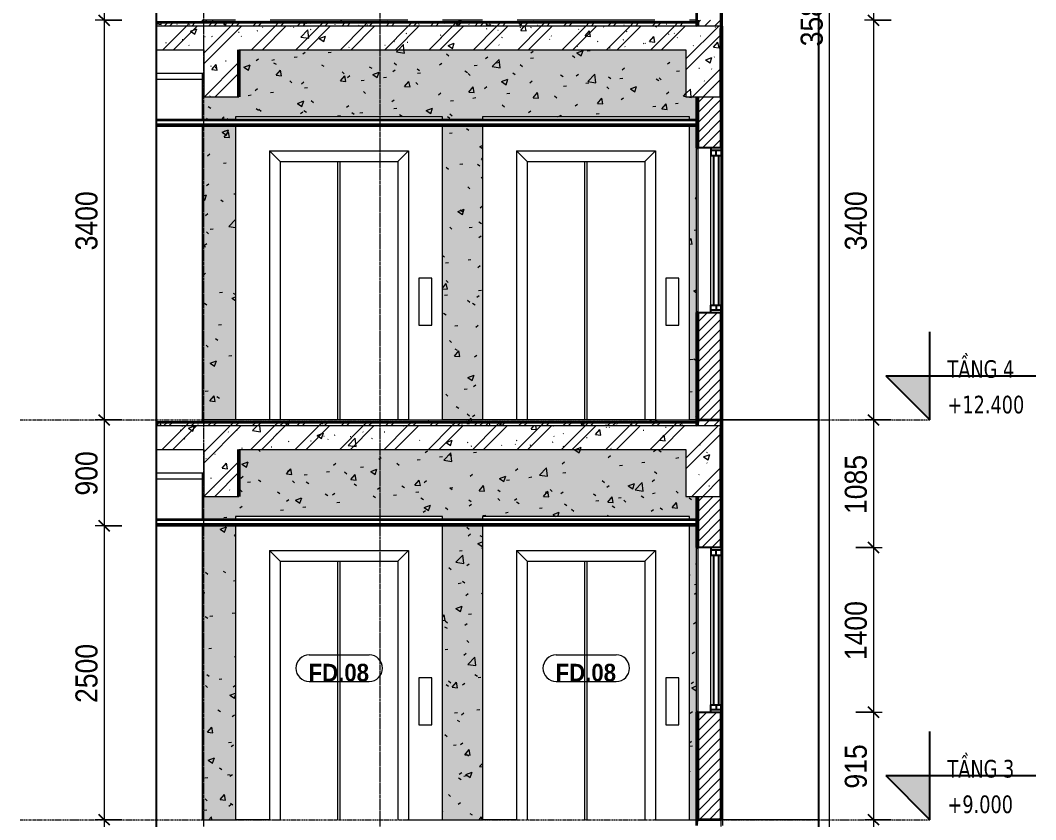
# Model space of a CAD drawing. Header units: millimetres. Extents: x 41641 to 74043, y -6777 to 34550.
# Drawn here: x 64565 to 73197, y 9000 to 15800 of the extents above; entities that cross this region are included whole.
import ezdxf

# ---------------------------------------------------------------- set-up
doc = ezdxf.new("R2010")
doc.units = ezdxf.units.MM
for name, pattern in [('Centre', [31.75, 6.35, -4.7625, 15.875, -4.7625]), ('Grid Line', [22.225, 12.7, -3.175, 3.175, -3.175]), ('Hidden', [7.14375, 4.7625, -2.38125])]:
    doc.linetypes.add(name, pattern=pattern)
for name, color, linetype, lineweight in [('0-2', 50, 'Continuous', 5), ('A-ANNO-DIMS', 211, 'Continuous', 9), ('A-ANNO-DIMS-75', 211, 'Continuous', 9), ('A-CLNG-2', 7, 'Continuous', 35), ('A-CLNG-FNSH-1', 250, 'Continuous', 18), ('A-CLNG-PATT', 13, 'Continuous', 18), ('A-DETL-GENF', 92, 'Continuous', 18), ('A-DETL-GENF-1', 9, 'Continuous', 18), ('A-DETL-GENF-3', 92, 'Hidden', 25), ('A-DETL-THIN', 151, 'Continuous', 18), ('A-DOOR', 31, 'Continuous', 18), ('A-DOOR-IDEN', 31, 'Continuous', 9), ('A-FLOR-FNSH-1', 7, 'Continuous', 35), ('A-FLOR-LEVL', 51, 'Continuous', 9), ('A-FLOR-LEVL-1', 51, 'Continuous', 25), ('A-FLOR-LEVL-2', 51, 'Centre', 9), ('A-FLOR-PATT-3', 8, 'Continuous', 18), ('A-GLAZ', 151, 'Continuous', 18), ('A-GLAZ-1', 151, 'Continuous', 25), ('A-WALL', 113, 'Continuous', 18), ('A-WALL-1', 7, 'Continuous', 35), ('A-WALL-FNSH-1', 250, 'Continuous', 18), ('A-WALL-PATT', 111, 'Continuous', 18), ('I-WALL', 2, 'Continuous', 18), ('S-BEAM-2', 250, 'Continuous', 18), ('S-BEAM-3', 10, 'Continuous', 50), ('S-GRID-1', 1, 'Grid Line', 9)]:
    doc.layers.add(name, color=color, linetype=linetype, lineweight=lineweight)
doc.styles.add('Arial_B', font='arialbd.ttf', dxfattribs={"width": 0.9, "height": 150})
doc.styles.add('Tahoma_B', font='tahomabd.ttf', dxfattribs={"width": 0.85, "height": 150})
doc.styles.add('UTM Avo', font='', dxfattribs={"width": 0.9, "height": 187.5})
doc.styles.get('UTM Avo').set_extended_font_data('UTM Avo')
doc.dimstyles.new('1_Dim_chi_tiet_2_5', dxfattribs={"dimscale": 304.8, "dimtxt": 187.368928, "dimasz": 0.295276, "dimexe": 0.246063, "dimexo": 0.0625, "dimgap": 0.024606, "dimtad": 1, "dimdec": 0, "dimrnd": 5, "dimzin": 0, "dimdsep": 46, "dimtxsty": 'UTM Avo', "dimblk1": 'OBLIQUE', "dimblk2": 'OBLIQUE', "dimsah": 1, "dimcen": 0.09, "dimdle": 0.246063, "dimazin": 0, "dimtfac": 1, "dimtdec": 4, "dimtix": 1, "dimtmove": 0, "dimatfit": 3, "dimfxl": 0.492126, "dimfxlon": 1, "dimtvp": 1, "dimtolj": 1, "dimtzin": 0, "dimarcsym": 2})
pattern_1 = [(45, (67953.896, 0), (-42.4264, 42.4264), [])]
pattern_2 = [(0, (67953.9, 0), (609.6, 152.4), [25.146, -432.054, 25.146, -432.054, -2438.4]), (0, (67953.9, 0), (609.6, 152.4), [-914.4, 25.146, -889.254, 25.146, -432.054, -1066.8]), (0, (67953.9, 0), (609.6, 152.4), [-2286, 25.146, -279.654, 25.146, -736.854]), (120, (68182.5, 76.2), (-436.7823, 451.7291), [25.146, -432.054, 25.146, -432.054, -2438.4]), (120, (68182.5, 76.2), (-436.7823, 451.7291), [-914.4, 25.146, -889.254, 25.146, -432.054, -1066.8]), (120, (68182.5, 76.2), (-436.7823, 451.7291), [-2286, 25.146, -279.654, 25.146, -736.854]), (240, (68258.7, 381), (-172.8177, -604.1291), [25.146, -432.054, 25.146, -432.054, -2438.4]), (240, (68258.7, 381), (-172.8177, -604.1291), [-914.4, 25.146, -889.254, 25.146, -432.054, -1066.8]), (240, (68258.7, 381), (-172.8177, -604.1291), [-2286, 25.146, -279.654, 25.146, -736.854])]
pattern_3 = [(45, (67953.896, 0), (-39.77476, 39.77476), [])]
pattern_4 = [(50, (67953.9, 0), (546.553, -47.817), [57.15, -628.65]), (355, (67953.9, 0), (-105.728, 573.17), [45.72, -502.92]), (100.451, (67999.44, -4), (440.828, 525.35), [48.57, -534.27]), (46.184, (67953.9, 152.4), (813.237, -126.128), [85.725, -942.975]), (96.636, (68021.7, 141.9), (712.207, 742.283), [72.855, -801.405]), (351.184, (67953.9, 152.4), (712.215, 742.276), [68.58, -754.38]), (21, (68030.1, 114.3), (454.843, -306.796), [57.15, -628.65]), (326, (68030.1, 114.3), (185.406, 552.564), [45.72, -502.92]), (71.451, (68068, 88.73), (640.251, 245.764), [48.57, -534.27]), (37.5, (67953.9, 0), (9.2664, 253.665), [25.146, -471.678, 25.146, -485.394, -504.825]), (37.5, (67953.9, 0), (9.2664, 253.665), [-1007.364, 25.146, -479.679]), (7.5, (67953.9, 0), (200.4594, 300.5414), [25.146, -265.938, 25.146, -460.248, -192.405]), (7.5, (67953.9, 0), (200.4594, 300.5414), [-776.478, 25.146, -167.259]), (327.5, (67783.97, 0), (406.7728, -17.1864), [25.146, -165.354, 25.146, -569.214, -788.67]), (327.5, (67783.97, 0), (406.7728, -17.1864), [-784.86, 25.146, -763.524]), (317.5, (67707.77, 0), (444.388, 76.28), [25.146, -222.504, 25.146, -369.57, -560.07]), (317.5, (67707.77, 0), (444.388, 76.28), [-642.366, 25.146, -534.924])]
pattern_5 = [(37.5, (67953.896, 0), (-2.40047, 73.41204), [2.515, -55.397, 2.515, -62.255, -61.913]), (37.5, (67953.896, 0), (-2.40047, 73.41204), [-122.682, 2.515, -59.398]), (7.5, (67953.9, 0), (67.42816, 107.524), [2.515, -28.727, 2.515, -49.682, -20.003]), (7.5, (67953.9, 0), (67.42816, 107.524), [-83.439, 2.515, -17.488]), (327.5, (67907.03, 0), (118.6493, 0.21553), [2.515, -16.535, 2.515, -66.065, -89.535]), (327.5, (67907.03, 0), (118.6493, 0.21553), [-87.63, 2.515, -87.02]), (317.5, (67907.03, 0), (114.5339, 33.4393), [2.515, -7.01, 2.515, -42.443, -51.435]), (317.5, (67907.03, 0), (114.5339, 33.4393), [-54.483, 2.515, -48.92])]
pattern_6 = [(50, (67953.9, 0), (273.276, -23.909), [28.575, -314.325]), (355, (67953.9, 0), (-52.8646, 286.585), [22.86, -251.46]), (100.451, (67976.67, -2), (220.414, 262.6745), [24.285, -267.135]), (46.184, (67953.9, 76.2), (406.619, -63.0646), [42.862, -471.487]), (96.636, (67987.8, 70.94), (356.104, 371.141), [36.428, -400.703]), (351.184, (67953.9, 76.2), (356.107, 371.138), [34.29, -377.19]), (21, (67992, 57.15), (227.4212, -153.3982), [28.575, -314.325]), (326, (67992, 57.15), (92.7027, 276.282), [22.86, -251.46]), (71.451, (68010.95, 44.37), (320.1254, 122.8816), [24.285, -267.135]), (37.5, (67953.9, 0), (4.6325, 126.8326), [2.515, -245.897, 2.515, -252.755, -252.413]), (37.5, (67953.9, 0), (4.6325, 126.8326), [-503.682, 2.515, -249.898]), (7.5, (67953.9, 0), (100.2292, 150.2711), [2.515, -143.027, 2.515, -240.182, -96.203]), (7.5, (67953.9, 0), (100.2292, 150.2711), [-388.239, 2.515, -93.688]), (327.5, (67868.93, 0), (203.38684, -8.5935), [2.515, -92.735, 2.515, -294.665, -394.335]), (327.5, (67868.93, 0), (203.38684, -8.5935), [-392.43, 2.515, -391.82]), (317.5, (67830.83, 0), (222.1944, 38.1398), [2.515, -121.31, 2.515, -194.843, -280.035]), (317.5, (67830.83, 0), (222.1944, 38.1398), [-321.183, 2.515, -277.52]), (45, (67953.9, 0), (-94.2927, 94.2927), []), (45, (67953.9, 142.88), (-94.2927, 94.2927), [])]
pattern_7 = [(50, (67953.9, 0), (546.553, -47.817), [57.15, -628.65]), (355, (67953.9, 0), (-105.728, 573.17), [45.72, -502.92]), (100.451, (67999.44, -4), (440.828, 525.35), [48.57, -534.27]), (46.184, (67953.9, 152.4), (813.237, -126.128), [85.725, -942.975]), (96.636, (68021.7, 141.9), (712.207, 742.283), [72.855, -801.405]), (351.184, (67953.9, 152.4), (712.215, 742.276), [68.58, -754.38]), (21, (68030.1, 114.3), (454.843, -306.796), [57.15, -628.65]), (326, (68030.1, 114.3), (185.406, 552.564), [45.72, -502.92]), (71.451, (68068, 88.73), (640.251, 245.764), [48.57, -534.27]), (37.5, (67953.9, 0), (9.2664, 253.665), [5.029, -491.795, 5.029, -505.511, -504.825]), (37.5, (67953.9, 0), (9.2664, 253.665), [-1007.364, 5.029, -499.796]), (7.5, (67953.9, 0), (200.4594, 300.5414), [5.029, -286.055, 5.029, -480.365, -192.405]), (7.5, (67953.9, 0), (200.4594, 300.5414), [-776.478, 5.029, -187.376]), (327.5, (67783.97, 0), (406.7728, -17.1864), [5.029, -185.471, 5.029, -589.331, -788.67]), (327.5, (67783.97, 0), (406.7728, -17.1864), [-784.86, 5.029, -783.641]), (317.5, (67707.77, 0), (444.388, 76.28), [5.029, -242.621, 5.029, -389.687, -560.07]), (317.5, (67707.77, 0), (444.388, 76.28), [-642.366, 5.029, -555.041]), (45, (67953.9, 0), (-188.5854, 188.5854), []), (45, (67953.9, 285.75), (-188.5854, 188.5854), [])]

# ---------------------------------------------------------------- blocks, each defined once
blk = doc.blocks.new('NCV_TKTC_KET CAU_rvt-2-TKCS_THANG MÁY TM1 - MẶT ĐỨNG')
at = {"layer": 'S-BEAM-2'}
for p, q in [((44052.6, 15350), (44452.6, 15350)), ((44052.6, 15300), (44442.6, 15300)), ((44052.6, 11950), (44452.6, 11950)), ((44052.6, 11900), (44442.6, 11900))]:
    blk.add_line(p, q, dxfattribs=at)
at = {"layer": 'S-BEAM-3'}
for p, q in [((48852.6, 15150), (48852.6, 15730)), ((44752.6, 15150), (44752.6, 15550)), ((48852.6, 11750), (48852.6, 12330)), ((44752.6, 11750), (44752.6, 12150))]:
    blk.add_line(p, q, dxfattribs=at)
blk = doc.blocks.new('1_FAMILY RVT - W01-WxH 1400x3200xmm-489780-TKCS_THANG MÁY TM1 - MẶT ĐỨNG')
at = {"layer": 'A-GLAZ'}
for p, q in [((48652.635618, 11314.4), (48652.635618, 9914.4)), ((48852.635618, 9914.4), (48852.635618, 11314.4)), ((48763.735618, 9977.9), (48763.735618, 11250.9)), ((48852.635618, 11250.9), (48852.635618, 9977.9))]:
    blk.add_line(p, q, dxfattribs=at)
at = {"layer": 'A-GLAZ-1'}
for p, q in [((48852.635618, 11314.4), (48652.635618, 11314.4)), ((48763.735618, 11314.4), (48763.735618, 11250.9)), ((48852.635618, 11314.4), (48852.635618, 11250.9)), ((48763.735618, 11295.35), (48852.635618, 11295.35)), ((48763.735618, 11250.9), (48852.635618, 11250.9)), ((48785.960618, 11250.9), (48785.960618, 9977.9)), ((48808.185618, 11250.9), (48808.185618, 11295.35)), ((48830.410618, 11250.9), (48830.410618, 9977.9)), ((48763.735618, 9914.4), (48763.735618, 9977.9)), ((48763.735618, 9977.9), (48852.635618, 9977.9)), ((48852.635618, 9933.45), (48763.735618, 9933.45)), ((48808.185618, 9977.9), (48808.185618, 9933.45)), ((48852.635618, 9914.4), (48852.635618, 9977.9)), ((48652.635618, 9914.4), (48852.635618, 9914.4))]:
    blk.add_line(p, q, dxfattribs=at)
blk = doc.blocks.new('Thang may HIEN - Dài x Rộng - 2000x2000-V13-TKCS_THANG MÁY TM1 - MẶT ĐỨNG')
at = {"layer": 'A-DOOR'}
for p, q in [((46822.6, 11580), (46822.6, 11550)), ((48582.6, 11580), (46822.6, 11580)), ((48582.6, 11550), (48582.6, 11580)), ((46822.6, 11500), (46822.6, 9000)), ((48582.6, 9000), (48582.6, 11500)), ((47202.6, 11200), (47112.6, 11290)), ((47112.6, 11290), (47112.6, 9000)), ((47112.6, 11290), (48292.6, 11290)), ((48292.6, 11290), (48202.6, 11200)), ((48292.6, 11290), (48292.6, 9000)), ((47202.6, 11200), (47202.6, 9000)), ((47202.6, 11200), (48202.6, 11200)), ((47692.6, 9000), (47692.6, 11200)), ((47712.6, 9000), (47712.6, 11200)), ((48202.6, 11200), (48202.6, 9000)), ((48492.6, 10205.9), (48382.6, 10205.9)), ((48382.6, 10205.9), (48382.6, 9805.9)), ((48492.6, 9805.9), (48492.6, 10205.9)), ((48382.6, 9805.9), (48492.6, 9805.9)), ((47112.6, 9000), (46822.6, 9000)), ((47117.6, 9000), (47112.6, 9000)), ((48292.6, 9000), (48287.6, 9000)), ((48292.6, 9000), (48582.6, 9000))]:
    blk.add_line(p, q, dxfattribs=at)
blk = doc.blocks.new('BORDER VIEW - BORDER VIEW-3767685-TKCS_THANG MÁY TM1 - MẶT ĐỨNG')
at = {"layer": 'A-DETL-GENF-3'}
for p, q in [((44052.6, -4350), (44052.6, 34271.6)), ((49678.2, 34271.6), (49678.2, -4350))]:
    blk.add_line(p, q, dxfattribs=at)
blk = doc.blocks.new('Level - CAO ĐỘ LEVEL-350587-TKCS_THANG MÁY TM1 - MẶT ĐỨNG')
at = {"layer": 'A-FLOR-LEVL'}
blk.add_hatch(color=256, dxfattribs=at).paths.add_polyline_path([(50625.7, 2575), (50625.7, 2200), (50250.7, 2575)])
at = {"layer": 'A-FLOR-LEVL-1'}
for p, q in [((50625.7, 2200), (50625.7, 2950)), ((50250.7, 2575), (50625.7, 2200)), ((50250.7, 2575), (51525.7, 2575))]:
    blk.add_line(p, q, dxfattribs=at)
blk = doc.blocks.new('STN_Door Tag - STN_Door Tag-1788670-TKCS_THANG MÁY TM1 - MẶT ĐỨNG')
at = {"layer": 'A-DOOR-IDEN'}
for p, q in [((47449.8, -597.9), (47959.9, -597.9)), ((47449.8, -824.3), (47959.9, -824.3))]:
    blk.add_line(p, q, dxfattribs=at)
for centre, start, end in [((47449.8, -711.1), 90, 270), ((47959.9, -711.1), 270, 90)]:
    blk.add_arc(centre, 113.2, start, end, dxfattribs=at)
blk = doc.blocks.new('DIMBLOCK32-TKCS_THANG MÁY TM1 - MẶT ĐỨNG')
at = {"layer": 'A-ANNO-DIMS-75'}
for p, q in [((65427.1, 19200), (65202.1, 19200)), ((65277.1, 19200), (65277.1, 15800)), ((65277.1, 19200), (65427.1, 19200)), ((65427.1, 15800), (65202.1, 15800)), ((65277.1, 15800), (65427.1, 15800))]:
    blk.add_line(p, q, dxfattribs=at)
at = {"layer": 'A-ANNO-DIMS-75', "lineweight": 25}
for p, q in [((65277.1, 19200), (65232.1, 19245)), ((65277.1, 19200), (65322.1, 19155)), ((65277.1, 15800), (65232.1, 15845)), ((65277.1, 15800), (65322.1, 15755))]:
    blk.add_line(p, q, dxfattribs=at)
at = {"layer": 'A-ANNO-DIMS-75', "color": 0, "insert": (65033.5, 17243.2), "char_height": 187.5, "width": 616.236, "attachment_point": 1, "rotation": 90, "line_spacing_factor": 1.110334, "style": 'UTM Avo'}
blk.add_mtext('3400', dxfattribs=at)
blk = doc.blocks.new('_Oblique')
at = {"color": 0, "linetype": 'ByBlock', "lineweight": -2}
blk.add_line((-0.5, -0.5), (0.5, 0.5), dxfattribs=at)
blk = doc.blocks.new('DIMBLOCK33-TKCS_THANG MÁY TM1 - MẶT ĐỨNG')
at = {"layer": 'A-ANNO-DIMS-75'}
for p, q in [((65427.1, 15800), (65202.1, 15800)), ((65277.1, 15800), (65277.1, 12400)), ((65277.1, 15800), (65427.1, 15800)), ((65427.1, 12400), (65202.1, 12400)), ((65277.1, 12400), (65427.1, 12400))]:
    blk.add_line(p, q, dxfattribs=at)
at = {"layer": 'A-ANNO-DIMS-75', "lineweight": 25}
for p, q in [((65277.1, 15800), (65232.1, 15845)), ((65277.1, 15800), (65322.1, 15755)), ((65277.1, 12400), (65232.1, 12445)), ((65277.1, 12400), (65322.1, 12355))]:
    blk.add_line(p, q, dxfattribs=at)
at = {"layer": 'A-ANNO-DIMS-75', "color": 0, "insert": (65033.5, 13843.2), "char_height": 187.5, "width": 616.236, "attachment_point": 1, "rotation": 90, "line_spacing_factor": 1.110334, "style": 'UTM Avo'}
blk.add_mtext('3400', dxfattribs=at)
blk = doc.blocks.new('DIMBLOCK34-TKCS_THANG MÁY TM1 - MẶT ĐỨNG')
at = {"layer": 'A-ANNO-DIMS-75', "lineweight": 25}
for p, q in [((65277.1, 12400), (65232.1, 12445)), ((65277.1, 12400), (65322.1, 12355)), ((65277.1, 11500), (65232.1, 11545)), ((65277.1, 11500), (65322.1, 11455))]:
    blk.add_line(p, q, dxfattribs=at)
at = {"layer": 'A-ANNO-DIMS-75'}
for p, q in [((65427.1, 12400), (65202.1, 12400)), ((65277.1, 12400), (65277.1, 11500)), ((65277.1, 12400), (65427.1, 12400)), ((65427.1, 11500), (65202.1, 11500)), ((65277.1, 11500), (65427.1, 11500))]:
    blk.add_line(p, q, dxfattribs=at)
at = {"layer": 'A-ANNO-DIMS-75', "color": 0, "insert": (65033.5, 11757.4), "char_height": 187.5, "width": 462.177, "attachment_point": 1, "rotation": 90, "line_spacing_factor": 1.110334, "style": 'UTM Avo'}
blk.add_mtext('900', dxfattribs=at)
blk = doc.blocks.new('DIMBLOCK35-TKCS_THANG MÁY TM1 - MẶT ĐỨNG')
at = {"layer": 'A-ANNO-DIMS-75'}
for p, q in [((65427.1, 11500), (65202.1, 11500)), ((65277.1, 11500), (65277.1, 9000)), ((65277.1, 11500), (65427.1, 11500)), ((65427.1, 9000), (65202.1, 9000)), ((65277.1, 9000), (65427.1, 9000))]:
    blk.add_line(p, q, dxfattribs=at)
at = {"layer": 'A-ANNO-DIMS-75', "lineweight": 25}
for p, q in [((65277.1, 11500), (65232.1, 11545)), ((65277.1, 11500), (65322.1, 11455)), ((65277.1, 9000), (65232.1, 9045)), ((65277.1, 9000), (65322.1, 8955))]:
    blk.add_line(p, q, dxfattribs=at)
at = {"layer": 'A-ANNO-DIMS-75', "color": 0, "insert": (65033.5, 9993.2), "char_height": 187.5, "width": 616.236, "attachment_point": 1, "rotation": 90, "line_spacing_factor": 1.110334, "style": 'UTM Avo'}
blk.add_mtext('2500', dxfattribs=at)
blk = doc.blocks.new('DIMBLOCK36-TKCS_THANG MÁY TM1 - MẶT ĐỨNG')
at = {"layer": 'A-ANNO-DIMS-75'}
for p, q in [((65427.1, 9000), (65202.1, 9000)), ((65277.1, 9000), (65277.1, 8100)), ((65277.1, 9000), (65427.1, 9000)), ((65427.1, 8100), (65202.1, 8100)), ((65277.1, 8100), (65427.1, 8100))]:
    blk.add_line(p, q, dxfattribs=at)
at = {"layer": 'A-ANNO-DIMS-75', "lineweight": 25}
for p, q in [((65277.1, 9000), (65232.1, 9045)), ((65277.1, 9000), (65322.1, 8955)), ((65277.1, 8100), (65232.1, 8145)), ((65277.1, 8100), (65322.1, 8055))]:
    blk.add_line(p, q, dxfattribs=at)
at = {"layer": 'A-ANNO-DIMS-75', "color": 0, "insert": (65033.5, 8357.4), "char_height": 187.5, "width": 462.177, "attachment_point": 1, "rotation": 90, "line_spacing_factor": 1.110334, "style": 'UTM Avo'}
blk.add_mtext('900', dxfattribs=at)
blk = doc.blocks.new('DIMBLOCK47-TKCS_THANG MÁY TM1 - MẶT ĐỨNG')
at = {"layer": 'A-ANNO-DIMS-75'}
for p, q in [((71967.6, 19200), (71742.6, 19200)), ((71817.6, 19200), (71817.6, 15800)), ((71817.6, 19200), (71967.6, 19200)), ((71967.6, 15800), (71742.6, 15800)), ((71817.6, 15800), (71967.6, 15800))]:
    blk.add_line(p, q, dxfattribs=at)
at = {"layer": 'A-ANNO-DIMS-75', "lineweight": 25}
for p, q in [((71817.6, 19200), (71772.6, 19245)), ((71817.6, 19200), (71862.6, 19155)), ((71817.6, 15800), (71772.6, 15845)), ((71817.6, 15800), (71862.6, 15755))]:
    blk.add_line(p, q, dxfattribs=at)
at = {"layer": 'A-ANNO-DIMS-75', "color": 0, "insert": (71574, 17243.2), "char_height": 187.5, "width": 616.236, "attachment_point": 1, "rotation": 90, "line_spacing_factor": 1.110334, "style": 'UTM Avo'}
blk.add_mtext('3400', dxfattribs=at)
blk = doc.blocks.new('DIMBLOCK48-TKCS_THANG MÁY TM1 - MẶT ĐỨNG')
at = {"layer": 'A-ANNO-DIMS-75'}
for p, q in [((71967.6, 15800), (71742.6, 15800)), ((71817.6, 15800), (71817.6, 12400)), ((71817.6, 15800), (71967.6, 15800)), ((71967.6, 12400), (71742.6, 12400)), ((71817.6, 12400), (71967.6, 12400))]:
    blk.add_line(p, q, dxfattribs=at)
at = {"layer": 'A-ANNO-DIMS-75', "lineweight": 25}
for p, q in [((71817.6, 15800), (71772.6, 15845)), ((71817.6, 15800), (71862.6, 15755)), ((71817.6, 12400), (71772.6, 12445)), ((71817.6, 12400), (71862.6, 12355))]:
    blk.add_line(p, q, dxfattribs=at)
at = {"layer": 'A-ANNO-DIMS-75', "color": 0, "insert": (71574, 13843.2), "char_height": 187.5, "width": 616.236, "attachment_point": 1, "rotation": 90, "line_spacing_factor": 1.110334, "style": 'UTM Avo'}
blk.add_mtext('3400', dxfattribs=at)
blk = doc.blocks.new('DIMBLOCK49-TKCS_THANG MÁY TM1 - MẶT ĐỨNG')
at = {"layer": 'A-ANNO-DIMS-75', "lineweight": 25}
for p, q in [((71817.6, 12400), (71772.6, 12445)), ((71817.6, 12400), (71862.6, 12355)), ((71817.6, 11314.4), (71772.6, 11359.4)), ((71817.6, 11314.4), (71862.6, 11269.4))]:
    blk.add_line(p, q, dxfattribs=at)
at = {"layer": 'A-ANNO-DIMS-75'}
for p, q in [((71967.6, 12400), (71742.6, 12400)), ((71817.6, 12400), (71817.6, 11314.4)), ((71817.6, 12400), (71967.6, 12400)), ((71667.6, 11314.4), (71892.6, 11314.4)), ((71817.6, 11314.4), (71667.6, 11314.4))]:
    blk.add_line(p, q, dxfattribs=at)
at = {"layer": 'A-ANNO-DIMS-75', "color": 0, "insert": (71574, 11600.4), "char_height": 187.5, "width": 616.236, "attachment_point": 1, "rotation": 90, "line_spacing_factor": 1.110334, "style": 'UTM Avo'}
blk.add_mtext('1085', dxfattribs=at)
blk = doc.blocks.new('DIMBLOCK50-TKCS_THANG MÁY TM1 - MẶT ĐỨNG')
at = {"layer": 'A-ANNO-DIMS-75'}
for p, q in [((71667.6, 11314.4), (71892.6, 11314.4)), ((71817.6, 11314.4), (71667.6, 11314.4)), ((71817.6, 11314.4), (71817.6, 9914.4)), ((71667.6, 9914.4), (71892.6, 9914.4)), ((71817.6, 9914.4), (71667.6, 9914.4))]:
    blk.add_line(p, q, dxfattribs=at)
at = {"layer": 'A-ANNO-DIMS-75', "lineweight": 25}
for p, q in [((71817.6, 11314.4), (71772.6, 11359.4)), ((71817.6, 11314.4), (71862.6, 11269.4)), ((71817.6, 9914.4), (71772.6, 9959.4)), ((71817.6, 9914.4), (71862.6, 9869.4))]:
    blk.add_line(p, q, dxfattribs=at)
at = {"layer": 'A-ANNO-DIMS-75', "color": 0, "insert": (71574, 10357.6), "char_height": 187.5, "width": 616.236, "attachment_point": 1, "rotation": 90, "line_spacing_factor": 1.110334, "style": 'UTM Avo'}
blk.add_mtext('1400', dxfattribs=at)
blk = doc.blocks.new('DIMBLOCK51-TKCS_THANG MÁY TM1 - MẶT ĐỨNG')
at = {"layer": 'A-ANNO-DIMS-75', "lineweight": 25}
for p, q in [((71817.6, 9914.4), (71772.6, 9959.4)), ((71817.6, 9914.4), (71862.6, 9869.4)), ((71817.6, 9000), (71772.6, 9045)), ((71817.6, 9000), (71862.6, 8955))]:
    blk.add_line(p, q, dxfattribs=at)
at = {"layer": 'A-ANNO-DIMS-75'}
for p, q in [((71667.6, 9914.4), (71892.6, 9914.4)), ((71817.6, 9914.4), (71667.6, 9914.4)), ((71817.6, 9914.4), (71817.6, 9000)), ((71967.6, 9000), (71742.6, 9000)), ((71817.6, 9000), (71967.6, 9000))]:
    blk.add_line(p, q, dxfattribs=at)
at = {"layer": 'A-ANNO-DIMS-75', "color": 0, "insert": (71574, 9264.6), "char_height": 187.5, "width": 462.177, "attachment_point": 1, "rotation": 90, "line_spacing_factor": 1.110334, "style": 'UTM Avo'}
blk.add_mtext('915', dxfattribs=at)
blk = doc.blocks.new('DIMBLOCK52-TKCS_THANG MÁY TM1 - MẶT ĐỨNG')
at = {"layer": 'A-ANNO-DIMS-75'}
for p, q in [((71967.6, 9000), (71742.6, 9000)), ((71817.6, 9000), (71817.6, 7914.4)), ((71817.6, 9000), (71967.6, 9000)), ((71667.6, 7914.4), (71892.6, 7914.4)), ((71817.6, 7914.4), (71667.6, 7914.4))]:
    blk.add_line(p, q, dxfattribs=at)
at = {"layer": 'A-ANNO-DIMS-75', "lineweight": 25}
for p, q in [((71817.6, 9000), (71772.6, 9045)), ((71817.6, 9000), (71862.6, 8955)), ((71817.6, 7914.4), (71772.6, 7959.4)), ((71817.6, 7914.4), (71862.6, 7869.4))]:
    blk.add_line(p, q, dxfattribs=at)
at = {"layer": 'A-ANNO-DIMS-75', "color": 0, "insert": (71574, 8200.4), "char_height": 187.5, "width": 616.236, "attachment_point": 1, "rotation": 90, "line_spacing_factor": 1.110334, "style": 'UTM Avo'}
blk.add_mtext('1085', dxfattribs=at)
blk = doc.blocks.new('DIMBLOCK57-TKCS_THANG MÁY TM1 - MẶT ĐỨNG')
at = {"layer": 'A-ANNO-DIMS-75', "lineweight": 25}
for p, q in [((71442.6, 33800), (71397.6, 33845)), ((71442.6, 33800), (71487.6, 33755)), ((71442.6, -2000), (71397.6, -1955)), ((71442.6, -2000), (71487.6, -2045))]:
    blk.add_line(p, q, dxfattribs=at)
at = {"layer": 'A-ANNO-DIMS-75'}
for p, q in [((71442.6, 33875), (71442.6, -2075)), ((71292.6, 33800), (71517.6, 33800)), ((71442.6, 33800), (71292.6, 33800)), ((71592.6, -2000), (71367.6, -2000)), ((71442.6, -2000), (71592.6, -2000))]:
    blk.add_line(p, q, dxfattribs=at)
at = {"layer": 'A-ANNO-DIMS-75', "color": 0, "insert": (71199, 15579), "char_height": 187.5, "width": 770.294, "attachment_point": 1, "rotation": 90, "line_spacing_factor": 1.110334, "style": 'UTM Avo'}
blk.add_mtext('35800', dxfattribs=at)

msp = doc.modelspace()

# ---------------------------------------------------------------- hatches: boundary and pattern name
at = {"layer": 'A-CLNG-PATT'}
h = msp.add_hatch(dxfattribs=at)
h.set_pattern_fill('FP_16', color=256, style=0, pattern_type=2)
h.set_pattern_definition(pattern_2)
h.paths.add_polyline_path([(69028.5, 14900), (70323.8, 14900), (70323.8, 14910), (65724, 14910), (65724, 14900), (68008, 14900)])
h = msp.add_hatch(dxfattribs=at)
h.set_pattern_fill('FP_16', color=256, style=0, pattern_type=2)
h.set_pattern_definition(pattern_2)
h.paths.add_polyline_path([(70049, 11500), (70323.8, 11500), (70323.8, 11510), (65724, 11510), (65724, 11500), (69028.5, 11500)])
at = {"layer": 'A-DETL-GENF-1'}
h = msp.add_hatch(dxfattribs=at)
h.set_pattern_fill('FP_20', color=256, style=0, pattern_type=2)
h.set_pattern_definition(pattern_7)
h.paths.add_polyline_path([(66124, 15150), (66424, 15150), (66424, 15550), (70224.1, 15550), (70224.1, 15150), (70524, 15150), (70524, 15750), (65724, 15750), (65724, 15550), (66124, 15550)])
h = msp.add_hatch(dxfattribs=at)
h.set_pattern_fill('FP_20', color=256, style=0, pattern_type=2)
h.set_pattern_definition(pattern_7)
h.paths.add_polyline_path([(66424, 11750), (66424, 12150), (70224.1, 12150), (70224.1, 11750), (70524, 11750), (70524, 12350), (65724, 12350), (65724, 12150), (66124, 12150), (66124, 11750)])
at = {"layer": 'A-FLOR-PATT-3'}
h = msp.add_hatch(dxfattribs=at)
h.set_pattern_fill('FP_14', color=256, style=0, pattern_type=2)
h.set_pattern_definition(pattern_6)
h.paths.add_polyline_path([(66424, 15750), (70324.1, 15750), (70324.1, 15780), (65724, 15780), (65724, 15750), (66364.1, 15750)])
h = msp.add_hatch(dxfattribs=at)
h.set_pattern_fill('FP_14', color=256, style=0, pattern_type=2)
h.set_pattern_definition(pattern_6)
h.paths.add_polyline_path([(66424, 12350), (70324.1, 12350), (70324.1, 12380), (65724, 12380), (65724, 12350), (66364.1, 12350)])
at = {"layer": 'A-WALL-PATT'}
h = msp.add_hatch(dxfattribs=at)
h.set_pattern_fill('FP_17', color=256, style=0, pattern_type=2)
h.set_pattern_definition(pattern_4)
h.paths.add_polyline_path([(66114.1, 12400), (66124.1, 12400), (66124.1, 14900), (66114.1, 14900), (66114.1, 12644.2)])
h.paths.add_polyline_path([(66124.1, 14950), (66124, 15350), (66114.1, 15350), (66114.1, 14950)])
h.paths.add_polyline_path([(66114.1, 15780), (66124.1, 15780), (66124.1, 15800), (66114.1, 15800)])
h = msp.add_hatch(dxfattribs=at)
h.set_pattern_fill('FP_18', color=256, style=0, pattern_type=2)
h.set_pattern_definition(pattern_5)
h.paths.add_polyline_path([(66114.1, 12400), (66124.1, 12400), (66124.1, 14900), (66114.1, 14900), (66114.1, 12644.2)])
h.paths.add_polyline_path([(66124.1, 14950), (66124, 15350), (66114.1, 15350), (66114.1, 14950)])
h.paths.add_polyline_path([(66114.1, 15780), (66124.1, 15780), (66124.1, 15800), (66114.1, 15800)])
h = msp.add_hatch(dxfattribs=at)
h.set_pattern_fill('FP_17', color=256, style=0, pattern_type=2)
h.set_pattern_definition(pattern_4)
h.paths.add_polyline_path([(66394, 12400), (66394, 14900), (66124.1, 14900), (66124.1, 12400)])
h.paths.add_polyline_path([(68494.1, 12400), (68494.1, 14900), (68154, 14900), (68154, 12400)])
h.paths.add_polyline_path([(70254.1, 12400), (70314.1, 12400), (70314.1, 14900), (70254.1, 14900), (70254.1, 12644.2)])
h.paths.add_polyline_path([(68428.6, 14950), (68494.1, 14950), (68494.1, 14980), (70254.1, 14980), (70254.1, 14950), (70314.1, 14950), (70314.1, 15150), (70224.1, 15150), (70224.1, 15550), (66424.1, 15550), (66424, 15150), (66124.1, 15150), (66124.1, 14950), (66394, 14950), (66394, 14980), (68154, 14980), (68154, 14950)])
h.paths.add_polyline_path([(70286.1, 15780), (70314.1, 15780), (70314.1, 15800), (66124.1, 15800), (66124.1, 15780), (70269.7, 15780)])
h = msp.add_hatch(dxfattribs=at)
h.set_pattern_fill('FP_18', color=256, style=0, pattern_type=2)
h.set_pattern_definition(pattern_5)
h.paths.add_polyline_path([(66394, 12400), (66394, 14900), (66124.1, 14900), (66124.1, 12400)])
h.paths.add_polyline_path([(68494.1, 12400), (68494.1, 14900), (68154, 14900), (68154, 12400)])
h.paths.add_polyline_path([(70254.1, 12400), (70314.1, 12400), (70314.1, 14900), (70254.1, 14900), (70254.1, 12644.2)])
h.paths.add_polyline_path([(68428.6, 14950), (68494.1, 14950), (68494.1, 14980), (70254.1, 14980), (70254.1, 14950), (70314.1, 14950), (70314.1, 15150), (70224.1, 15150), (70224.1, 15550), (66424.1, 15550), (66424, 15150), (66124.1, 15150), (66124.1, 14950), (66394, 14950), (66394, 14980), (68154, 14980), (68154, 14950)])
h.paths.add_polyline_path([(70286.1, 15780), (70314.1, 15780), (70314.1, 15800), (66124.1, 15800), (66124.1, 15780), (70269.7, 15780)])
h = msp.add_hatch(dxfattribs=at)
h.set_pattern_fill('FP_19', color=256, style=0, pattern_type=2)
h.set_pattern_definition(pattern_3)
h.paths.add_polyline_path([(70324.1, 12400), (70324.1, 13314.4), (70314.1, 13314.4), (70314.1, 12400)])
h.paths.add_polyline_path([(70314.1, 14714.4), (70324.1, 14714.4), (70324.1, 15150), (70314.1, 15150), (70314.1, 15107)])
h.paths.add_polyline_path([(70323.6, 15750), (70324.1, 15750), (70324.1, 15800), (70314.1, 15800), (70314.1, 15750)])
h = msp.add_hatch(dxfattribs=at)
h.set_pattern_fill('FP_13', color=256, style=0, pattern_type=2)
h.set_pattern_definition(pattern_1)
h.paths.add_polyline_path([(70524.1, 12400), (70524.1, 13314.4), (70324.1, 13314.4), (70324.1, 12400)])
h.paths.add_polyline_path([(70324.1, 14714.4), (70524.1, 14714.4), (70524, 15800), (70324.1, 15800), (70324.1, 15750), (70524, 15749.6), (70524, 15150), (70324.1, 15150), (70324.1, 15107)])
h = msp.add_hatch(dxfattribs=at)
h.set_pattern_fill('FP_17', color=256, style=0, pattern_type=2)
h.set_pattern_definition(pattern_4)
h.paths.add_polyline_path([(66114.1, 9000), (66124.1, 9000), (66124.1, 11500), (66114.1, 11500), (66114.1, 10181.4)])
h.paths.add_polyline_path([(66114.1, 11550), (66124.1, 11550), (66124, 11950), (66114.1, 11950), (66114.1, 11750)])
h.paths.add_polyline_path([(66114.1, 12380), (66124.1, 12380), (66124.1, 12400), (66114.1, 12400)])
h = msp.add_hatch(dxfattribs=at)
h.set_pattern_fill('FP_18', color=256, style=0, pattern_type=2)
h.set_pattern_definition(pattern_5)
h.paths.add_polyline_path([(66114.1, 9000), (66124.1, 9000), (66124.1, 11500), (66114.1, 11500), (66114.1, 10181.4)])
h.paths.add_polyline_path([(66114.1, 11550), (66124.1, 11550), (66124, 11950), (66114.1, 11950), (66114.1, 11750)])
h.paths.add_polyline_path([(66114.1, 12380), (66124.1, 12380), (66124.1, 12400), (66114.1, 12400)])
h = msp.add_hatch(dxfattribs=at)
h.set_pattern_fill('FP_17', color=256, style=0, pattern_type=2)
h.set_pattern_definition(pattern_4)
h.paths.add_polyline_path([(70254.1, 9000), (70314.1, 9000), (70314.1, 11500), (70254.1, 11500), (70254.1, 9405.9)])
h.paths.add_polyline_path([(66124.1, 9000), (66394, 9000), (66394, 11500), (66124.1, 11500), (66124.1, 10181.4)])
h.paths.add_polyline_path([(68494.1, 9000), (68494.1, 11500), (68154, 11500), (68154, 9000)])
h.paths.add_polyline_path([(66124.1, 11550), (66394, 11550), (66394, 11580), (68154, 11580), (68154, 11550), (68494.1, 11550), (68494.1, 11580), (70254.1, 11580), (70254.1, 11550), (70314.1, 11550), (70314.1, 11750), (70224.1, 11750), (70224.1, 12150), (66424.1, 12150), (66424, 11750), (66124.1, 11750), (66124.1, 11580)])
h.paths.add_polyline_path([(70286.1, 12380), (70314.1, 12380), (70314.1, 12400), (66124.1, 12400), (66124.1, 12380), (70269.7, 12380)])
h = msp.add_hatch(dxfattribs=at)
h.set_pattern_fill('FP_18', color=256, style=0, pattern_type=2)
h.set_pattern_definition(pattern_5)
h.paths.add_polyline_path([(70254.1, 9000), (70314.1, 9000), (70314.1, 11500), (70254.1, 11500), (70254.1, 9405.9)])
h.paths.add_polyline_path([(66124.1, 9000), (66394, 9000), (66394, 11500), (66124.1, 11500), (66124.1, 10181.4)])
h.paths.add_polyline_path([(68494.1, 9000), (68494.1, 11500), (68154, 11500), (68154, 9000)])
h.paths.add_polyline_path([(66124.1, 11550), (66394, 11550), (66394, 11580), (68154, 11580), (68154, 11550), (68494.1, 11550), (68494.1, 11580), (70254.1, 11580), (70254.1, 11550), (70314.1, 11550), (70314.1, 11750), (70224.1, 11750), (70224.1, 12150), (66424.1, 12150), (66424, 11750), (66124.1, 11750), (66124.1, 11580)])
h.paths.add_polyline_path([(70286.1, 12380), (70314.1, 12380), (70314.1, 12400), (66124.1, 12400), (66124.1, 12380), (70269.7, 12380)])
h = msp.add_hatch(dxfattribs=at)
h.set_pattern_fill('FP_19', color=256, style=0, pattern_type=2)
h.set_pattern_definition(pattern_3)
h.paths.add_polyline_path([(70314.1, 9000), (70324.1, 9000), (70324.1, 9914.4), (70314.1, 9914.4)])
h.paths.add_polyline_path([(70324.1, 11314.4), (70324.1, 11750), (70314.1, 11750), (70314.1, 11314.4)])
h.paths.add_polyline_path([(70314.1, 12350), (70324.1, 12350), (70324.1, 12400), (70314.1, 12400)])
h = msp.add_hatch(dxfattribs=at)
h.set_pattern_fill('FP_13', color=256, style=0, pattern_type=2)
h.set_pattern_definition(pattern_1)
h.paths.add_polyline_path([(70524.1, 9000), (70524.1, 9914.4), (70324.1, 9914.4), (70324.1, 9000)])
h.paths.add_polyline_path([(70524.1, 11314.4), (70524, 12400), (70324.1, 12400), (70324.1, 12350), (70524, 12349.6), (70524, 11750), (70324.1, 11750), (70324.1, 11314.4)])
h = msp.add_hatch(dxfattribs=at)
h.set_pattern_fill('FP_19', color=256, style=0, pattern_type=2)
h.set_pattern_definition(pattern_3)
h.paths.add_polyline_path([(70314.1, 5600), (70324.1, 5600), (70324.1, 6514.4), (70314.1, 6514.4), (70314.1, 6487.3)])
h.paths.add_polyline_path([(70314.1, 7914.4), (70324.1, 7914.4), (70324.1, 8350), (70314.1, 8350)])
h.paths.add_polyline_path([(70323.6, 8950), (70324.1, 8950.1), (70324.1, 9000), (70314.1, 9000), (70314.1, 8950)])

# ---------------------------------------------------------------- linework, layer by layer
at = {"layer": 'A-CLNG-2'}
for p, q in [((70323.8, 14950), (65724, 14950)), ((70323.8, 14910), (70323.8, 14950)), ((70323.8, 14910), (65724, 14910)), ((70323.8, 11550), (65724, 11550)), ((70323.8, 11510), (65724, 11510)), ((70323.8, 11510), (70323.8, 11550))]:
    msp.add_line(p, q, dxfattribs=at)
at = {"layer": 'A-CLNG-FNSH-1'}
for p, q in [((65724, 14900), (70323.8, 14900)), ((70323.8, 14900), (70323.8, 14910)), ((65724, 11500), (70323.8, 11500)), ((70323.8, 11500), (70323.8, 11510))]:
    msp.add_line(p, q, dxfattribs=at)
at = {"layer": 'A-DETL-THIN'}
for p, q in [((70524, 15750), (65724, 15750)), ((70524, 15150), (70524, 15750)), ((65724, 15550), (66124, 15550)), ((66124, 15550), (66124, 15150)), ((66424, 15150), (66424, 15550)), ((66424, 15550), (70224.1, 15550)), ((70224.1, 15550), (70224.1, 15150)), ((66124, 15150), (66424, 15150)), ((70224.1, 15150), (70524, 15150)), ((70524, 12350), (65724, 12350)), ((70524, 11750), (70524, 12350)), ((65724, 12150), (66124, 12150)), ((66124, 12150), (66124, 11750)), ((66424, 11750), (66424, 12150)), ((66424, 12150), (70224.1, 12150)), ((70224.1, 12150), (70224.1, 11750)), ((66124, 11750), (66424, 11750)), ((70224.1, 11750), (70524, 11750))]:
    msp.add_line(p, q, dxfattribs=at)
at = {"layer": 'A-FLOR-FNSH-1'}
for p, q in [((70324.1, 15780), (65724, 15780)), ((70324.1, 12380), (65724, 12380)), ((70324.1, 12350), (70324.1, 12380))]:
    msp.add_line(p, q, dxfattribs=at)
at = {"layer": 'A-FLOR-LEVL-2'}
for p, q in [((64564.8, 12400), (72297.1, 12400)), ((64564.8, 9000), (72297.1, 9000))]:
    msp.add_line(p, q, dxfattribs=at)
at = {"layer": 'A-WALL'}
for p, q in [((70534.1, 15750), (70534.1, 8950.1)), ((71349.6, 12400), (70534.1, 12400)), ((70534.1, 12400), (71349.6, 12400)), ((70324.1, 8980), (70324.1, 9000)), ((71349.6, 9000), (70534.1, 9000))]:
    msp.add_line(p, q, dxfattribs=at)
at = {"layer": 'A-WALL-1'}
for p, q in [((70314.1, 16714.4), (70314.1, 15750)), ((70524.1, 14714.4), (70524.1, 16714.4)), ((70324.1, 15800), (70324.1, 15750)), ((70314.1, 15150), (70314.1, 14714.4)), ((70324.1, 15150), (70324.1, 14714.4)), ((70314.1, 14714.4), (70324.1, 14714.4)), ((70314.1, 13314.4), (70314.1, 12350)), ((70324.1, 13314.4), (70314.1, 13314.4)), ((70324.1, 13314.4), (70324.1, 12380)), ((70524.1, 11314.4), (70524.1, 13314.4)), ((70324.1, 12400), (70314.1, 12400)), ((70314.1, 12400), (70524.1, 12400)), ((70314.1, 11750), (70314.1, 11314.4)), ((70324.1, 11750), (70324.1, 11314.4)), ((70314.1, 11314.4), (70324.1, 11314.4)), ((70314.1, 9914.4), (70314.1, 8950.1)), ((70324.1, 9914.4), (70314.1, 9914.4)), ((70324.1, 9914.4), (70324.1, 9000)), ((70524.1, 9000), (70524.1, 9914.4)), ((70524.1, 9000), (70314.1, 9000))]:
    msp.add_line(p, q, dxfattribs=at)
at = {"layer": 'A-WALL-FNSH-1'}
for p, q in [((70534.1, 15750), (70534.1, 16714.4)), ((70524.1, 15750), (70534.1, 15750))]:
    msp.add_line(p, q, dxfattribs=at)
at = {"layer": 'I-WALL'}
for p, q in [((66114.1, 15780), (66114.1, 15800)), ((66394, 15800), (66114.1, 15800)), ((67859, 15800), (66689, 15800)), ((68494.1, 15800), (68154, 15800)), ((69959.1, 15800), (68789.1, 15800)), ((70314.1, 15800), (70254.1, 15800)), ((66114.1, 14950), (66114.1, 15350)), ((66114.1, 12400), (66114.1, 14900)), ((70314.1, 13314.4), (70314.1, 14714.4)), ((66114.1, 12380), (66114.1, 12400)), ((66394, 12400), (66114.1, 12400)), ((66114.1, 12400), (66394, 12400)), ((67859, 12400), (66689, 12400)), ((68494.1, 12400), (68154, 12400)), ((68154, 12400), (68494.1, 12400)), ((69959.1, 12400), (68789.1, 12400)), ((70314.1, 12400), (70254.1, 12400)), ((70254.1, 12400), (70314.1, 12400)), ((66114.1, 11550), (66114.1, 11950)), ((66114.1, 9000), (66114.1, 11500)), ((70314.1, 9914.4), (70314.1, 11314.4)), ((66114.1, 9000), (66394, 9000)), ((68154, 9000), (68494.1, 9000)), ((70254.1, 9000), (70314.1, 9000))]:
    msp.add_line(p, q, dxfattribs=at)
at = {"layer": 'S-GRID-1'}
for p, q in [((66124, -4166.2), (66124, 32410.9)), ((67624, -4166.2), (67624, 32410.9)), ((70524, -4166.2), (70524, 32410.9))]:
    msp.add_line(p, q, dxfattribs=at)

# ---------------------------------------------------------------- block references
at = {"layer": '0-2'}
msp.add_blockref('NCV_TKTC_KET CAU_rvt-2-TKCS_THANG MÁY TM1 - MẶT ĐỨNG', (21671.4, 0), dxfattribs=at)
at = {"layer": 'A-DETL-GENF'}
msp.add_blockref('BORDER VIEW - BORDER VIEW-3767685-TKCS_THANG MÁY TM1 - MẶT ĐỨNG', (21671.4, 0), dxfattribs=at)
at = {"layer": 'A-DOOR'}
for p in [(19571.4, 3400), (21671.4, 3400), (19571.4, 0), (21671.4, 0)]:
    msp.add_blockref('Thang may HIEN - Dài x Rộng - 2000x2000-V13-TKCS_THANG MÁY TM1 - MẶT ĐỨNG', p, dxfattribs=at)
at = {"layer": 'A-DOOR-IDEN'}
for p in [(19571.4, 11000), (21671.5, 11000)]:
    msp.add_blockref('STN_Door Tag - STN_Door Tag-1788670-TKCS_THANG MÁY TM1 - MẶT ĐỨNG', p, dxfattribs=at)
at = {"layer": 'A-FLOR-LEVL-1'}
for p in [(21671.4, 10200), (21671.4, 6800)]:
    msp.add_blockref('Level - CAO ĐỘ LEVEL-350587-TKCS_THANG MÁY TM1 - MẶT ĐỨNG', p, dxfattribs=at)
at = {"layer": 'A-GLAZ'}
for p in [(21671.4, 3400), (21671.4, 0)]:
    msp.add_blockref('1_FAMILY RVT - W01-WxH 1400x3200xmm-489780-TKCS_THANG MÁY TM1 - MẶT ĐỨNG', p, dxfattribs=at)

# ---------------------------------------------------------------- texts
at = {"layer": 'A-DOOR-IDEN', "char_height": 150, "width": 527.175, "attachment_point": 5, "line_spacing_factor": 0.936439, "style": 'Arial_B'}
for insert in [(67272.5, 10250), (69372.6, 10250)]:
    msp.add_mtext('\\pt3.375,6.75,10.125,13.5,16.875,20.25,23.625,27,30.375,33.75,37.125,40.5,43.875,47.25,50.625,54,57.375,60.75,64.125,67.5,70.875,74.25,77.625,81,84.375,87.75,91.125,94.5,97.875,101.25,104.625,108;FD.08', dxfattribs=dict(at, insert=insert))
at = {"layer": 'A-FLOR-LEVL', "char_height": 150, "line_spacing_factor": 0.996129, "style": 'Tahoma_B'}
for s, insert, width, attachment_point in [('\\pt765,1530,2295,3060,3825,4590,5355,6120,6885,7650,8415,9180,9945,10710,11475,12240,13005,13770,14535,15300,16065,16830,17595,18360,19125,19890,20655,21420,22185,22950,23715,24480;TẦNG 4', (72447.5, 12755.8), 678.937, 7), ('\\pt318.75,637.5,956.25,1275,1593.75,1912.5,2231.25,2550,2868.75,3187.5,3506.25,3825,4143.75,4462.5,4781.25,5100,5418.75,5737.5,6056.25,6375,6693.75,7012.5,7331.25,7650,7968.75,8287.5,8606.25,8925,9243.75,9562.5,9881.25,10200;+12.400', (72447.5, 12606.3), 775.837, 1), ('\\pt765,1530,2295,3060,3825,4590,5355,6120,6885,7650,8415,9180,9945,10710,11475,12240,13005,13770,14535,15300,16065,16830,17595,18360,19125,19890,20655,21420,22185,22950,23715,24480;TẦNG 3', (72447.5, 9355.8), 678.937, 7), ('\\pt318.75,637.5,956.25,1275,1593.75,1912.5,2231.25,2550,2868.75,3187.5,3506.25,3825,4143.75,4462.5,4781.25,5100,5418.75,5737.5,6056.25,6375,6693.75,7012.5,7331.25,7650,7968.75,8287.5,8606.25,8925,9243.75,9562.5,9881.25,10200;+9.000', (72447.5, 9206.3), 662.362, 1)]:
    msp.add_mtext(s, dxfattribs=dict(at, insert=insert, width=width, attachment_point=attachment_point))

# ---------------------------------------------------------------- dimensions: what is measured, and where the dimension line sits
at = {"layer": 'A-ANNO-DIMS'}
for base, p1, p2, override, picture, middle in [((71442.6, -2000), (71292.6, 33800), (71592.6, -2000), {"dimpost": '<>', "dimfxl": 35801.256961}, 'DIMBLOCK57-TKCS_THANG MÁY TM1 - MẶT ĐỨNG', (71338, 15900)), ((65277.1, 15800), (65427.1, 19200), (65427.1, 15800), {"dimpost": '<>', "dimfxl": 3400}, 'DIMBLOCK32-TKCS_THANG MÁY TM1 - MẶT ĐỨNG', (65172.6, 17500)), ((71817.6, 15800), (71967.6, 19200), (71967.6, 15800), {"dimpost": '<>', "dimfxl": 3400}, 'DIMBLOCK47-TKCS_THANG MÁY TM1 - MẶT ĐỨNG', (71713, 17500)), ((65277.1, 12400), (65427.1, 15800), (65427.1, 12400), {"dimpost": '<>', "dimfxl": 3400}, 'DIMBLOCK33-TKCS_THANG MÁY TM1 - MẶT ĐỨNG', (65172.6, 14100)), ((71817.6, 12400), (71967.6, 15800), (71967.6, 12400), {"dimpost": '<>', "dimfxl": 3400}, 'DIMBLOCK48-TKCS_THANG MÁY TM1 - MẶT ĐỨNG', (71713, 14100)), ((65277.1, 11500), (65427.1, 12400), (65427.1, 11500), {"dimpost": '<>', "dimfxl": 900}, 'DIMBLOCK34-TKCS_THANG MÁY TM1 - MẶT ĐỨNG', (65172.6, 11950)), ((71817.6, 11314.4), (71967.6, 12400), (71667.6, 11314.4), {"dimpost": '<>', "dimfxl": 1126.289199}, 'DIMBLOCK49-TKCS_THANG MÁY TM1 - MẶT ĐỨNG', (71713, 11857.2)), ((65277.1, 9000), (65427.1, 11500), (65427.1, 9000), {"dimpost": '<>', "dimfxl": 2500}, 'DIMBLOCK35-TKCS_THANG MÁY TM1 - MẶT ĐỨNG', (65172.6, 10250)), ((71817.6, 9914.4), (71667.6, 11314.4), (71667.6, 9914.4), {"dimpost": '<>', "dimfxl": 1400}, 'DIMBLOCK50-TKCS_THANG MÁY TM1 - MẶT ĐỨNG', (71713, 10614.4)), ((71817.6, 9000), (71667.6, 9914.4), (71967.6, 9000), {"dimpost": '<>', "dimfxl": 962.355111}, 'DIMBLOCK51-TKCS_THANG MÁY TM1 - MẶT ĐỨNG', (71713.2, 9457.2)), ((65277.1, 8100), (65427.1, 9000), (65427.1, 8100), {"dimpost": '<>', "dimfxl": 900}, 'DIMBLOCK36-TKCS_THANG MÁY TM1 - MẶT ĐỨNG', (65172.6, 8550)), ((71817.6, 7914.4), (71967.6, 9000), (71667.6, 7914.4), {"dimpost": '<>', "dimfxl": 1126.289199}, 'DIMBLOCK52-TKCS_THANG MÁY TM1 - MẶT ĐỨNG', (71713, 8457.2))]:
    dim = msp.add_linear_dim(base=base, p1=p1, p2=p2, angle=90, dimstyle='1_Dim_chi_tiet_2_5', override=override, dxfattribs=at)
    dim.commit()
    dim.dimension.update_dxf_attribs({"geometry": picture, "text_midpoint": middle})

doc.saveas('drawing.dxf')
